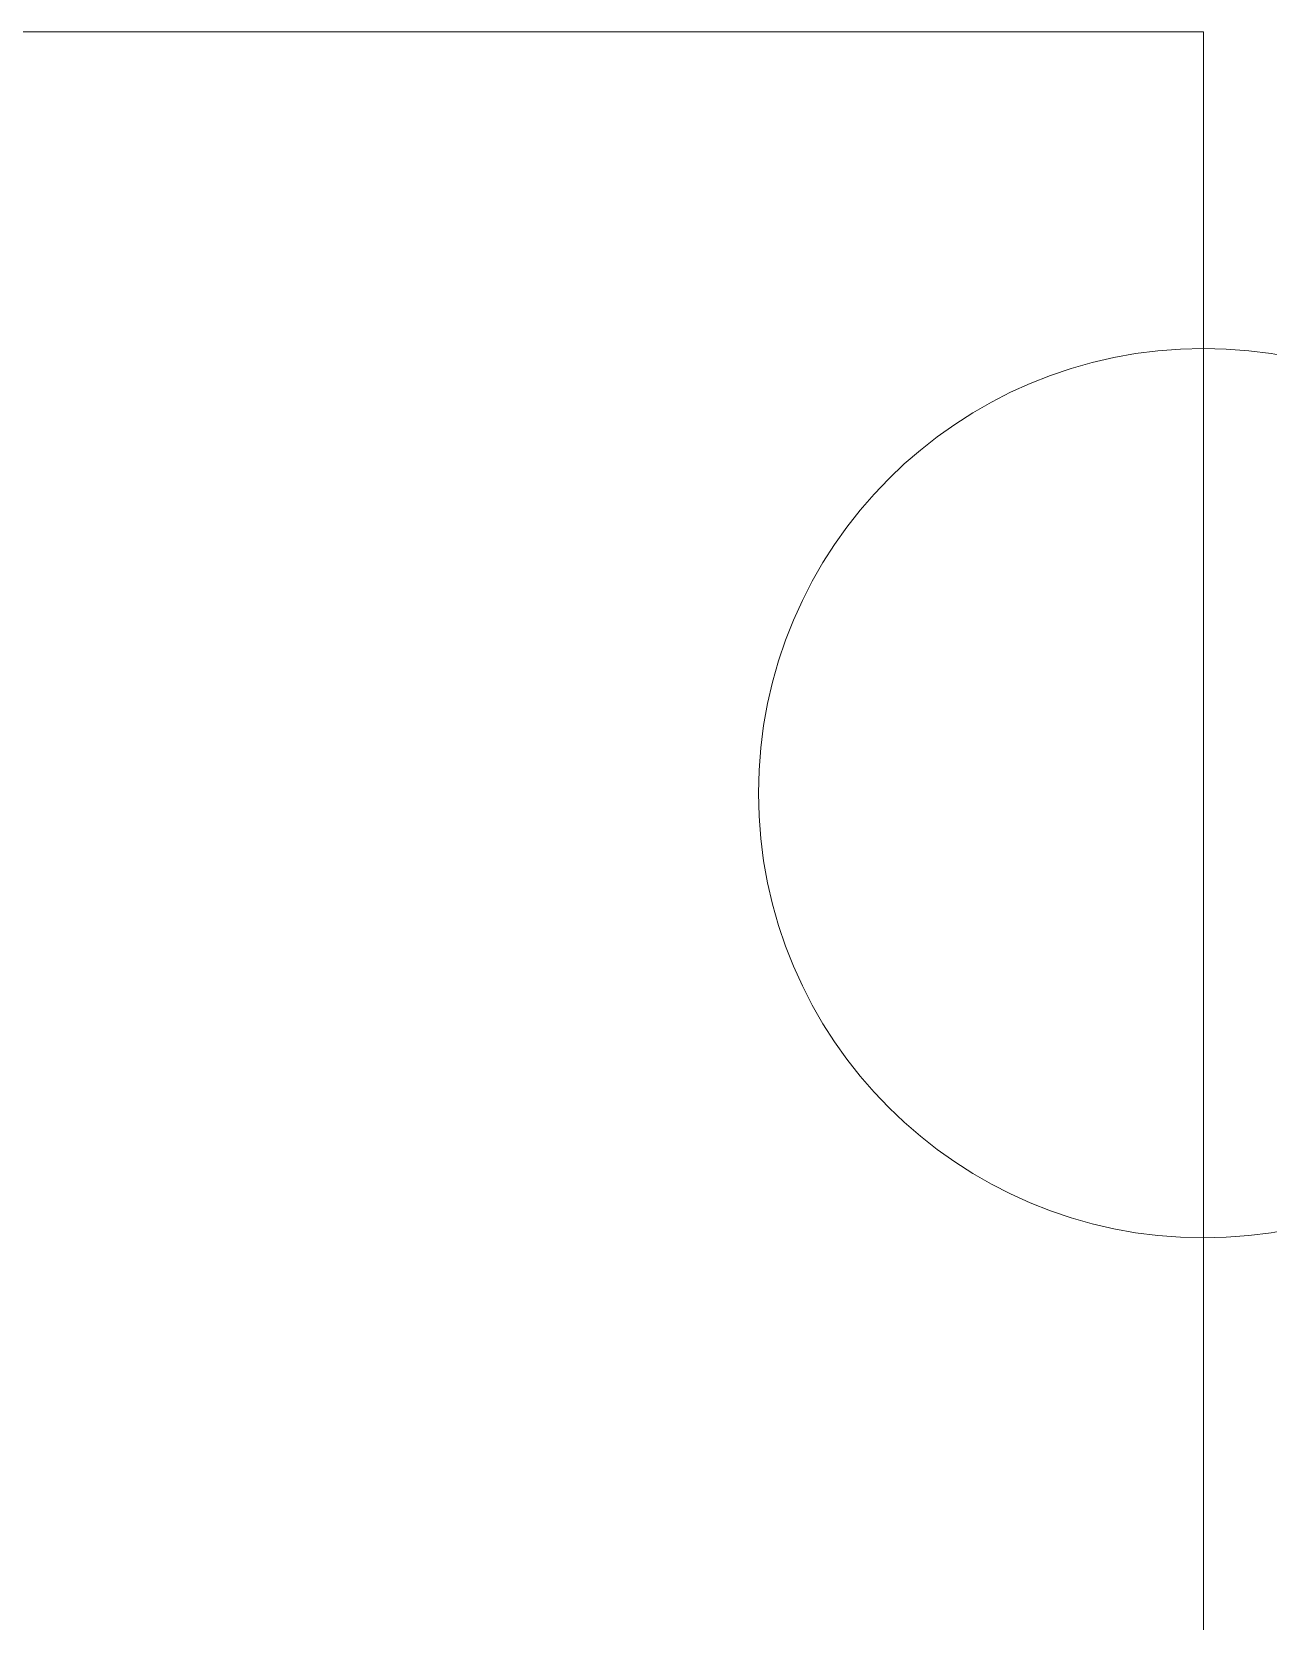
# Model space of a CAD drawing. Header units: metres. Extents: x 512 to 829, y -209 to 245.
# Drawn here: x 726.595 to 727.163, y -75.555 to -74.824 of the extents above; entities that cross this region are included whole.
import ezdxf

# ---------------------------------------------------------------- set-up
doc = ezdxf.new("R2010")
doc.units = ezdxf.units.M
doc.header["$LTSCALE"] = 0.508
doc.layers.add('None', color=7, linetype='Continuous', lineweight=5)

msp = doc.modelspace()

# ---------------------------------------------------------------- linework, layer by layer
at = {"layer": 'None', "color": 7, "linetype": 'Continuous', "lineweight": 5}
for p, q in [((726.3332476158067, -74.82433079147961), (727.1332476158067, -74.82433079147961)), ((727.1332476158067, -74.82433079147961), (727.1332476158067, -76.2243307914797))]:
    msp.add_line(p, q, dxfattribs=at)
at = {"layer": 'None', "color": 7, "linetype": 'Continuous', "lineweight": 9}
msp.add_circle((727.1332476158067, -75.17433079147963), 0.2044262079113255, dxfattribs=at)

doc.saveas('drawing.dxf')
